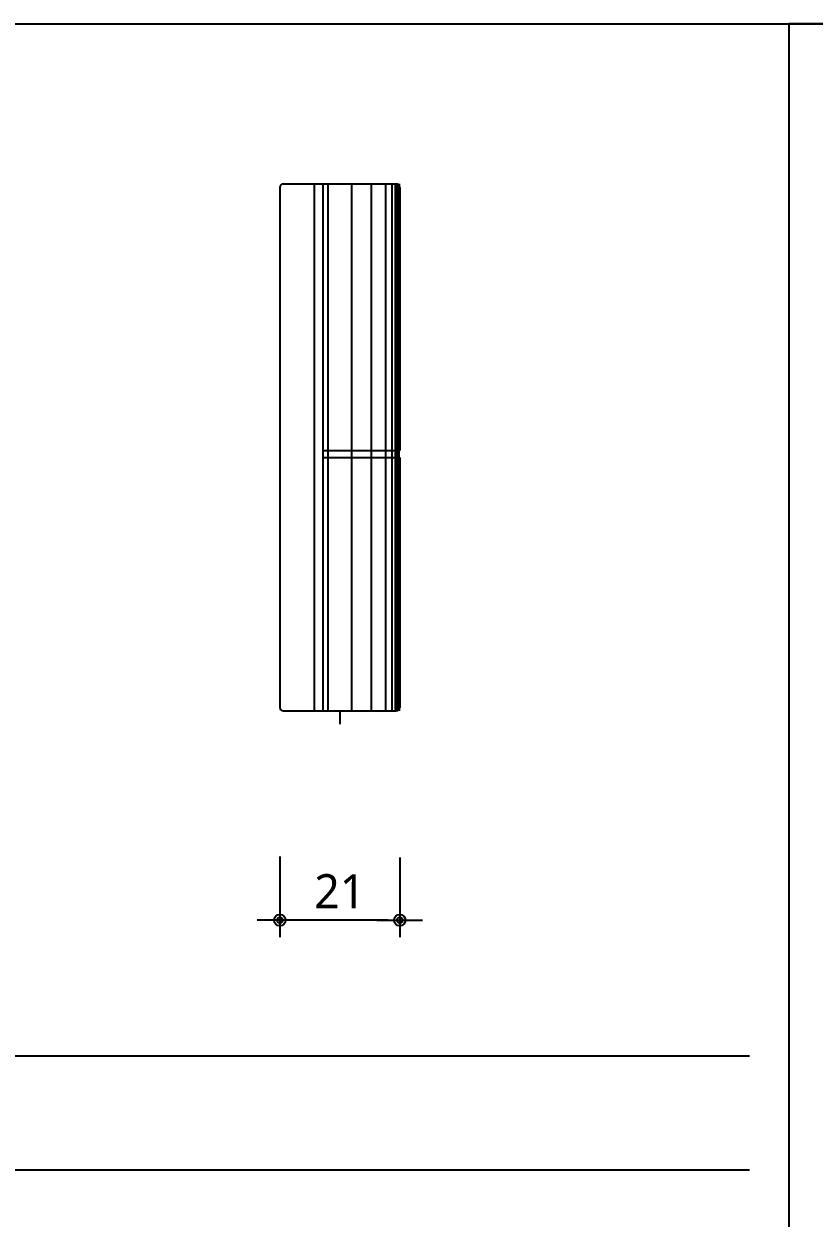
# Model space of a CAD drawing. Extents: x -255 to 8105, y -176 to 5714.
# Drawn here: x 6583 to 7275, y 4492 to 5538 of the extents above; entities that cross this region are included whole.
import ezdxf

# ---------------------------------------------------------------- set-up
doc = ezdxf.new("R2010")
doc.units = 0
doc.header["$LTSCALE"] = 30
doc.layers.get('0').update_dxf_attribs({"linetype": 'CONTINUOUS'})
for name, color, linetype in [('curior-0Line', 252, 'CONTINUOUS'), ('DIM', 7, 'CONTINUOUS'), ('부자재', 4, 'CONTINUOUS'), ('해치', 8, 'CONTINUOUS')]:
    doc.layers.add(name, color=color, linetype=linetype)
doc.styles.add('돋움', font='malgun.ttf')

# ---------------------------------------------------------------- blocks, each defined once
blk = doc.blocks.new('DIMDOT')
at = {"linetype": 'Continuous'}
blk.add_line((-2, 0), (2, 0), dxfattribs=at)
for radius in [0.5, 0.25]:
    blk.add_circle((0, 0), radius, dxfattribs=at)
blk = doc.blocks.new('UNI-01', base_point=(7634, 7239))
at = {"color": 2}
for p, q in [((7634.4, 12777.2), (14886.8, 12777.2)), ((7634.4, 12777.2), (14886.8, 12777.2)), ((7634.4, 12777.2), (15616.4, 12777.2)), ((14886.8, 12777.2), (14886.8, 7238.8)), ((14886.8, 12777.2), (14886.8, 7238.8)), ((14493.4, 12175.5), (14493.4, 12163.9))]:
    blk.add_line(p, q, dxfattribs=at)
at = {"color": 8}
for p, q in [((13467.1, 11873.5), (14852.4, 11873.5)), ((13467.1, 11773.5), (14852.4, 11773.5))]:
    blk.add_line(p, q, dxfattribs=at)
at = {"layer": 'curior-0Line'}
for p, q in [((14886.8, 12777.2), (14886.8, 7239.6)), ((15619.2, 12777.2), (14886.8, 12777.2)), ((14886.8, 12777.2), (14886.8, 7238.8))]:
    blk.add_line(p, q, dxfattribs=at)
at = {"layer": 'DIM', "ltscale": 10}
for p, q in [((14440.9, 12047.9), (14440.9, 11977.2)), ((14545.9, 12047.1), (14545.9, 11977.2)), ((14535.9, 11992.2), (14450.9, 11992.2))]:
    blk.add_line(p, q, dxfattribs=at)
at = {"layer": '부자재'}
for p, q in [((14443.9, 12637), (14542.9, 12637)), ((14470.9, 12637), (14470.9, 12175.5)), ((14478.5, 12637), (14478.5, 12175.5)), ((14440.9, 12634), (14440.9, 12178.5)), ((14545.9, 12634), (14545.9, 12403.4)), ((14478.5, 12403.4), (14545.9, 12403.4)), ((14478.5, 12397.4), (14545.9, 12397.4)), ((14545, 12403.4), (14545, 12397.4)), ((14545.9, 12397.4), (14545.9, 12178.5)), ((14443.9, 12175.5), (14542.9, 12175.5))]:
    blk.add_line(p, q, dxfattribs=at)
for centre, start, end in [((14443.9, 12634), 90, 180), ((14542.9, 12634), 0, 90), ((14443.9, 12178.5), 180, 270), ((14542.9, 12178.5), 270, 0)]:
    blk.add_arc(centre, 3, start, end, dxfattribs=at)
at = {"layer": '해치'}
for p, q in [((14483.1, 12175.5), (14483.1, 12637)), ((14504, 12175.5), (14504, 12637)), ((14521.1, 12175.5), (14521.1, 12637)), ((14533.6, 12175.5), (14533.6, 12637)), ((14539.3, 12175.5), (14539.3, 12637)), ((14542.1, 12175.5), (14542.1, 12637)), ((14544, 12175.5), (14544, 12637)), ((14545.2, 12175.5), (14545.2, 12637)), ((14545.6, 12403.4), (14545.6, 12637)), ((14545.8, 12403.4), (14545.8, 12637)), ((14545.6, 12175.5), (14545.6, 12397.4)), ((14545.8, 12175.5), (14545.8, 12397.4))]:
    blk.add_line(p, q, dxfattribs=at)
at = {"layer": 'DIM', "xscale": 10, "yscale": 10, "zscale": 10, "rotation": 180}
blk.add_blockref('DIMDOT', (14440.9, 11992.2), dxfattribs=at)
at = {"layer": 'DIM', "xscale": 10, "yscale": 10, "zscale": 10}
blk.add_blockref('DIMDOT', (14545.9, 11992.2), dxfattribs=at)
at = {"layer": 'DIM', "color": 3, "insert": (14493.4, 12017.5), "char_height": 30, "attachment_point": 5, "style": '돋움'}
blk.add_mtext('21', dxfattribs=at)

msp = doc.modelspace()

# ---------------------------------------------------------------- block references
msp.add_blockref('UNI-01', (0, 0))

doc.saveas('drawing.dxf')
